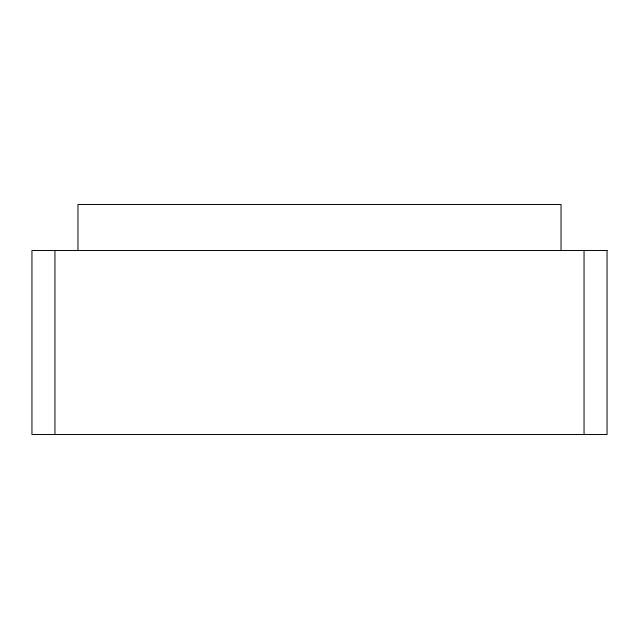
<?xml version="1.0" encoding="UTF-8"?>
<svg xmlns="http://www.w3.org/2000/svg" width="639" height="639" viewBox="0 0 639 639"><rect width="100%" height="100%" fill="white"/><g stroke="black" fill="none" stroke-linecap="round" stroke-linejoin="round"><path stroke-width="0.96" d="M584.046 250.488L584.046 434.52M561.042 250.488L561.042 204.48L77.958 204.48L77.958 250.488M54.954 250.488L54.954 434.52M607.05 250.488L31.95 250.488L31.95 434.52L607.05 434.52L607.05 250.488"/></g></svg>
